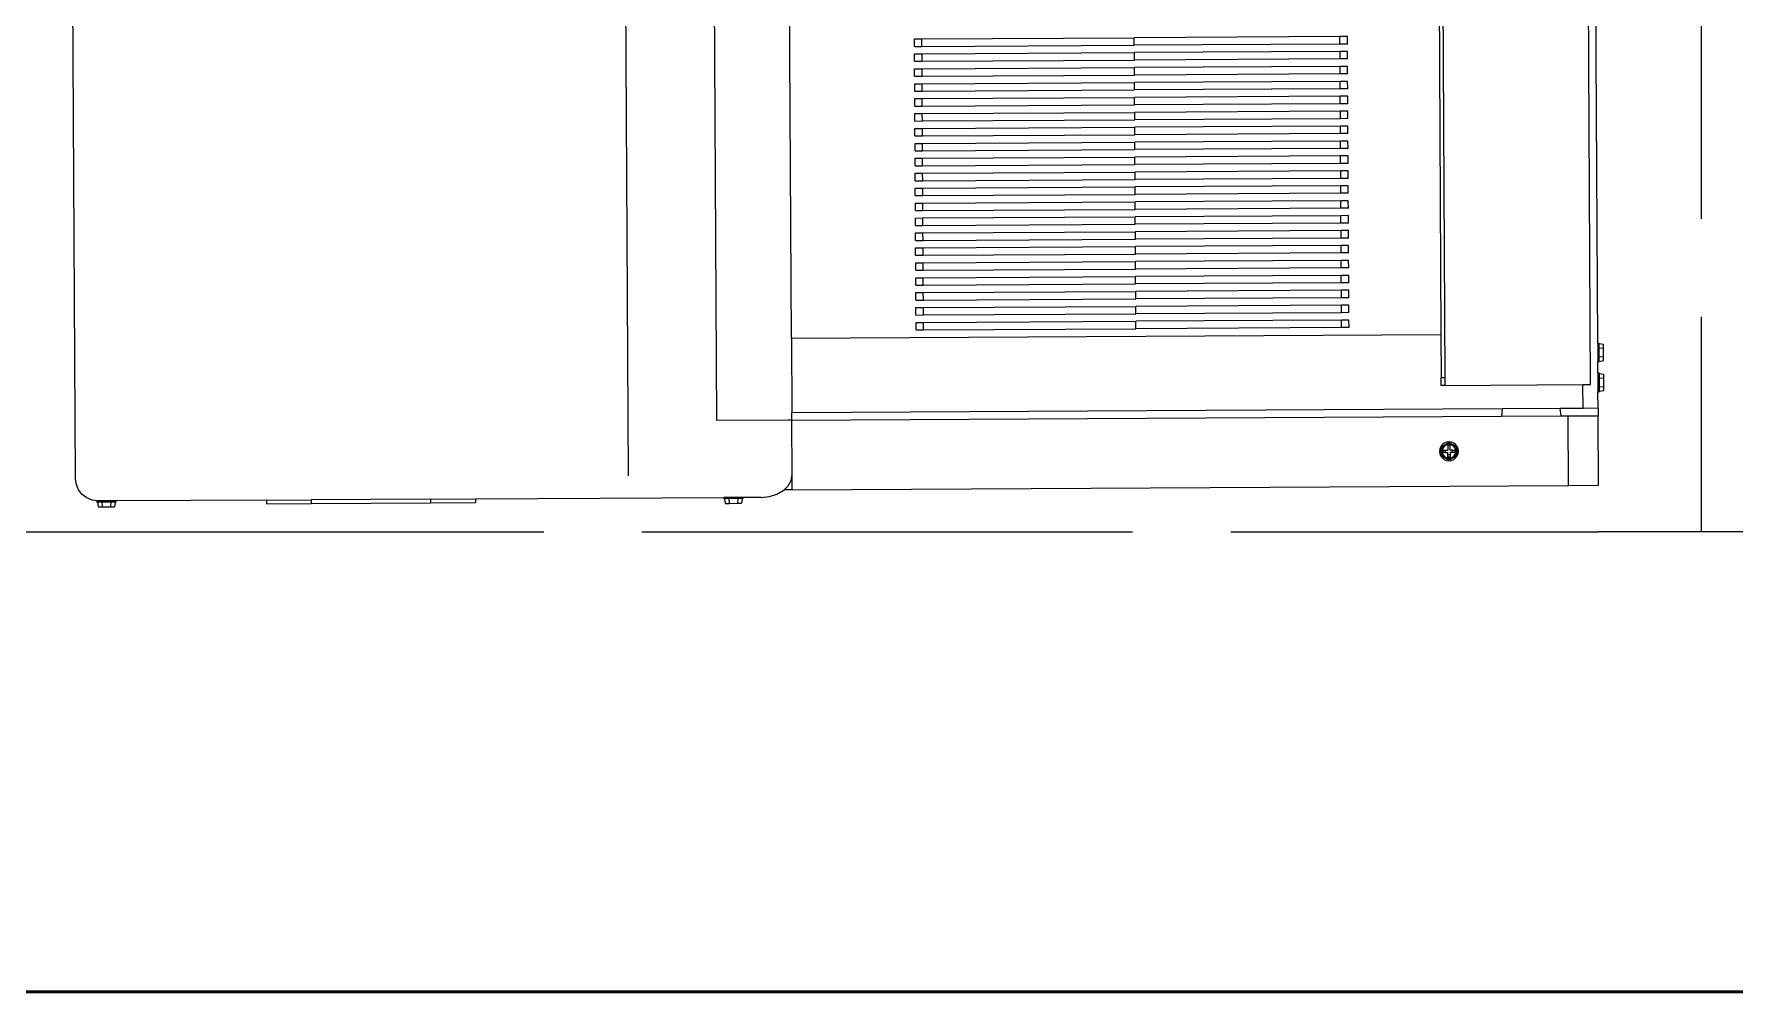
# Model space of a CAD drawing. Header units: millimetres. Extents: x 44692 to 174433, y -26273 to 14445.
# Drawn here: x 153131 to 154012, y -11401 to -10905 of the extents above; entities that cross this region are included whole.
import ezdxf

# ---------------------------------------------------------------- set-up
doc = ezdxf.new("R2010")
doc.units = ezdxf.units.MM
doc.header["$LTSCALE"] = 100
doc.linetypes.add('DASHEDX2', pattern=[3.048, 2.54, -0.508])
doc.layers.add('Area proceso', color=90, linetype='DASHEDX2')
doc.layers.add('Maquinas', color=200, linetype='Continuous')
doc.layers.add('Paredes', color=7, linetype='Continuous', lineweight=50)

# ---------------------------------------------------------------- blocks, each defined once
blk = doc.blocks.new('Bread Slicer pl')
at = {"layer": 'Maquinas'}
for p, q in [((39.19, 62.632), (39.268, 62.692)), ((39.268, 62.692), (39.358, 62.729)), ((39.358, 62.729), (39.455, 62.742)), ((39.455, 62.742), (60.83, 62.742)), ((39.061, 62.38), (38.982, 62.368)), ((39.08, 62.388), (39.061, 62.388)), ((39.061, 62.388), (39.061, 62.38)), ((39.061, 62.305), (39.061, 62.38)), ((39.08, 62.367), (39.093, 62.464)), ((39.08, 62.388), (39.08, 62.367)), ((39.093, 62.464), (39.131, 62.554)), ((39.131, 62.554), (39.19, 62.632)), ((38.982, 62.368), (38.982, 62.299)), ((39.061, 62.305), (38.982, 62.299)), ((38.982, 62.299), (38.982, 62.162)), ((39.061, 62.156), (38.982, 62.162)), ((38.982, 62.162), (38.982, 62.093)), ((39.061, 62.156), (39.061, 62.305)), ((39.061, 62.081), (39.061, 62.156)), ((39.08, 62.073), (39.08, 62.367)), ((39.061, 62.081), (38.982, 62.093)), ((39.061, 62.081), (39.061, 62.073)), ((39.08, 62.073), (39.061, 62.073)), ((39.08, 59.549), (39.08, 62.073)), ((39.08, 59.549), (39.018, 59.549)), ((39.018, 59.549), (39.018, 58.799)), ((39.08, 59.549), (39.08, 58.799)), ((39.018, 58.799), (39.018, 56.799)), ((39.08, 58.799), (39.018, 58.799)), ((39.08, 56.799), (39.08, 58.799)), ((39.08, 56.799), (39.018, 56.799)), ((39.018, 56.799), (39.018, 56.049)), ((39.08, 56.799), (39.08, 56.049)), ((39.08, 56.049), (39.018, 56.049)), ((39.08, 56.049), (39.08, 51.888)), ((39.455, 53.485), (60.83, 53.485)), ((39.061, 51.88), (38.982, 51.868)), ((38.982, 51.868), (38.982, 51.799)), ((39.08, 51.888), (39.061, 51.888)), ((39.061, 51.888), (39.061, 51.88)), ((39.061, 51.805), (39.061, 51.88)), ((39.08, 51.573), (39.08, 51.888)), ((59.915, 52.004), (40.37, 52.004)), ((40.37, 50.808), (40.37, 52.004)), ((39.061, 51.805), (38.982, 51.799)), ((38.982, 51.799), (38.982, 51.662)), ((39.061, 51.656), (38.982, 51.662)), ((38.982, 51.662), (38.982, 51.593)), ((39.061, 51.581), (38.982, 51.593)), ((39.061, 51.656), (39.061, 51.805)), ((39.061, 51.581), (39.061, 51.656)), ((39.061, 51.573), (39.061, 51.581)), ((39.08, 51.573), (39.061, 51.573)), ((39.08, 51.262), (39.08, 51.573)), ((39.08, 51.262), (39.093, 51.127)), ((39.093, 51.127), (39.131, 51.002)), ((39.131, 51.002), (39.19, 50.894)), ((39.19, 50.894), (39.205, 50.878)), ((39.205, 50.742), (39.205, 50.878)), ((39.205, 50.878), (39.268, 50.812)), ((39.205, 50.742), (39.205, 37.742)), ((39.205, 50.742), (39.455, 50.742)), ((39.268, 50.812), (39.358, 50.76)), ((39.358, 50.76), (39.455, 50.742)), ((39.455, 50.742), (40.37, 50.742)), ((40.37, 50.742), (40.37, 50.808)), ((40.37, 50.742), (40.495, 50.742)), ((40.37, 50.742), (40.37, 38.861)), ((41.745, 50.742), (40.495, 50.742)), ((40.495, 38.845), (40.495, 50.742)), ((41.745, 50.742), (41.745, 39.867)), ((41.745, 50.742), (58.54, 50.742)), ((41.87, 48.655), (41.995, 48.655)), ((41.87, 48.655), (41.87, 48.53)), ((41.87, 48.53), (41.995, 48.53)), ((41.87, 48.53), (41.87, 44.976)), ((41.995, 48.655), (41.995, 48.53)), ((41.995, 48.53), (41.995, 44.976)), ((42.12, 48.655), (42.245, 48.655)), ((42.12, 48.655), (42.12, 48.53)), ((42.12, 48.53), (42.245, 48.53)), ((42.12, 48.53), (42.12, 44.974)), ((42.245, 48.655), (42.245, 48.53)), ((42.245, 48.53), (42.245, 44.974)), ((42.37, 48.655), (42.495, 48.655)), ((42.37, 48.655), (42.37, 48.53)), ((42.37, 48.53), (42.495, 48.53)), ((42.37, 48.53), (42.37, 44.974)), ((42.495, 48.655), (42.495, 48.53)), ((42.495, 48.53), (42.495, 44.974)), ((42.62, 48.655), (42.745, 48.655)), ((42.62, 48.655), (42.62, 48.53)), ((42.62, 48.53), (42.745, 48.53)), ((42.62, 48.53), (42.62, 44.976)), ((42.745, 48.655), (42.745, 48.53)), ((42.745, 48.53), (42.745, 44.976)), ((42.87, 48.655), (42.995, 48.655)), ((42.87, 48.655), (42.87, 48.53)), ((42.87, 48.53), (42.995, 48.53)), ((42.87, 48.53), (42.87, 44.976)), ((42.995, 48.655), (42.995, 48.53)), ((42.995, 48.53), (42.995, 44.976)), ((43.12, 48.655), (43.245, 48.655)), ((43.12, 48.655), (43.12, 48.53)), ((43.12, 48.53), (43.245, 48.53)), ((43.12, 48.53), (43.12, 44.975)), ((43.245, 48.655), (43.245, 48.53)), ((43.245, 48.53), (43.245, 44.975)), ((43.37, 48.655), (43.495, 48.655)), ((43.37, 48.655), (43.37, 48.53)), ((43.37, 48.53), (43.495, 48.53)), ((43.37, 48.53), (43.37, 44.976)), ((43.495, 48.655), (43.495, 48.53)), ((43.495, 48.53), (43.495, 44.976)), ((43.62, 48.655), (43.745, 48.655)), ((43.62, 48.655), (43.62, 48.53)), ((43.62, 48.53), (43.745, 48.53)), ((43.62, 48.53), (43.62, 44.976)), ((43.745, 48.655), (43.745, 48.53)), ((43.745, 48.53), (43.745, 44.976)), ((43.87, 48.655), (43.995, 48.655)), ((43.87, 48.655), (43.87, 48.53)), ((43.87, 48.53), (43.995, 48.53)), ((43.87, 48.53), (43.87, 44.975)), ((43.995, 48.655), (43.995, 48.53)), ((43.995, 48.53), (43.995, 44.975)), ((44.12, 48.655), (44.245, 48.655)), ((44.12, 48.655), (44.12, 48.53)), ((44.12, 48.53), (44.245, 48.53)), ((44.12, 48.53), (44.12, 44.976)), ((44.245, 48.655), (44.245, 48.53)), ((44.245, 48.53), (44.245, 44.976)), ((44.37, 48.655), (44.495, 48.655)), ((44.37, 48.655), (44.37, 48.53)), ((44.37, 48.53), (44.495, 48.53)), ((44.37, 48.53), (44.37, 44.974)), ((44.495, 48.655), (44.495, 48.53)), ((44.495, 48.53), (44.495, 44.974)), ((44.62, 48.655), (44.745, 48.655)), ((44.62, 48.655), (44.62, 48.53)), ((44.62, 48.53), (44.745, 48.53)), ((44.62, 48.53), (44.62, 44.974)), ((44.745, 48.655), (44.745, 48.53)), ((44.745, 48.53), (44.745, 44.974)), ((44.87, 48.655), (44.995, 48.655)), ((44.87, 48.655), (44.87, 48.53)), ((44.87, 48.53), (44.995, 48.53)), ((44.87, 48.53), (44.87, 44.976)), ((44.995, 48.655), (44.995, 48.53)), ((44.995, 48.53), (44.995, 44.976)), ((45.12, 48.655), (45.245, 48.655)), ((45.12, 48.655), (45.12, 48.53)), ((45.12, 48.53), (45.245, 48.53)), ((45.12, 48.53), (45.12, 44.975)), ((45.245, 48.655), (45.245, 48.53)), ((45.245, 48.53), (45.245, 44.975)), ((45.37, 48.655), (45.495, 48.655)), ((45.37, 48.655), (45.37, 48.53)), ((45.37, 48.53), (45.495, 48.53)), ((45.37, 48.53), (45.37, 44.974)), ((45.495, 48.655), (45.495, 48.53)), ((45.495, 48.53), (45.495, 44.974)), ((45.62, 48.655), (45.745, 48.655)), ((45.62, 48.655), (45.62, 48.53)), ((45.62, 48.53), (45.745, 48.53)), ((45.62, 48.53), (45.62, 44.976)), ((45.745, 48.655), (45.745, 48.53)), ((45.745, 48.53), (45.745, 44.976)), ((45.87, 48.655), (45.995, 48.655)), ((45.87, 48.655), (45.87, 48.53)), ((45.87, 48.53), (45.995, 48.53)), ((45.87, 48.53), (45.87, 44.975)), ((45.995, 48.655), (45.995, 48.53)), ((45.995, 48.53), (45.995, 44.975)), ((46.12, 48.655), (46.245, 48.655)), ((46.12, 48.655), (46.12, 48.53)), ((46.12, 48.53), (46.245, 48.53)), ((46.12, 48.53), (46.12, 44.974)), ((46.245, 48.655), (46.245, 48.53)), ((46.245, 48.53), (46.245, 44.974)), ((46.37, 48.655), (46.495, 48.655)), ((46.37, 48.655), (46.37, 48.53)), ((46.37, 48.53), (46.495, 48.53)), ((46.37, 48.53), (46.37, 44.976)), ((46.495, 48.655), (46.495, 48.53)), ((46.495, 48.53), (46.495, 44.976)), ((46.62, 48.655), (46.745, 48.655)), ((46.62, 48.655), (46.62, 48.53)), ((46.62, 48.53), (46.745, 48.53)), ((46.62, 48.53), (46.62, 44.974)), ((46.745, 48.655), (46.745, 48.53)), ((46.745, 48.53), (46.745, 44.974)), ((41.87, 44.976), (41.995, 44.976)), ((41.87, 41.53), (41.87, 44.976)), ((41.995, 41.53), (41.995, 44.976)), ((42.12, 44.974), (42.245, 44.974)), ((42.12, 41.53), (42.12, 44.974)), ((42.245, 41.53), (42.245, 44.974)), ((42.37, 44.974), (42.495, 44.974)), ((42.37, 41.53), (42.37, 44.974)), ((42.495, 41.53), (42.495, 44.974)), ((42.62, 44.976), (42.745, 44.976)), ((42.62, 41.53), (42.62, 44.976)), ((42.745, 41.53), (42.745, 44.976)), ((42.87, 44.976), (42.87, 44.974)), ((42.87, 44.974), (42.995, 44.974)), ((42.87, 41.53), (42.87, 44.974)), ((42.995, 44.976), (42.995, 44.974)), ((42.995, 41.53), (42.995, 44.974)), ((43.12, 41.53), (43.12, 44.975)), ((43.12, 44.975), (43.245, 44.975)), ((43.245, 41.53), (43.245, 44.975)), ((43.37, 44.976), (43.37, 44.974)), ((43.37, 44.974), (43.495, 44.974)), ((43.37, 41.53), (43.37, 44.974)), ((43.495, 44.976), (43.495, 44.974)), ((43.495, 41.53), (43.495, 44.974)), ((43.62, 44.976), (43.62, 44.974)), ((43.62, 44.974), (43.745, 44.974)), ((43.62, 41.53), (43.62, 44.974)), ((43.745, 44.976), (43.745, 44.974)), ((43.745, 41.53), (43.745, 44.974)), ((43.87, 41.53), (43.87, 44.975)), ((43.87, 44.975), (43.995, 44.975)), ((43.995, 41.53), (43.995, 44.975)), ((44.12, 44.976), (44.12, 44.974)), ((44.12, 44.974), (44.245, 44.974)), ((44.12, 41.53), (44.12, 44.974)), ((44.245, 44.976), (44.245, 44.974)), ((44.245, 41.53), (44.245, 44.974)), ((44.37, 44.974), (44.495, 44.974)), ((44.37, 41.53), (44.37, 44.974)), ((44.495, 41.53), (44.495, 44.974)), ((44.62, 44.974), (44.745, 44.974)), ((44.62, 41.53), (44.62, 44.974)), ((44.745, 41.53), (44.745, 44.974)), ((44.87, 44.976), (44.87, 44.974)), ((44.87, 44.974), (44.995, 44.974)), ((44.87, 41.53), (44.87, 44.974)), ((44.995, 44.976), (44.995, 44.974)), ((44.995, 41.53), (44.995, 44.974)), ((45.12, 41.53), (45.12, 44.975)), ((45.12, 44.975), (45.245, 44.975)), ((45.245, 41.53), (45.245, 44.975)), ((45.37, 44.974), (45.495, 44.974)), ((45.37, 41.53), (45.37, 44.974)), ((45.495, 41.53), (45.495, 44.974)), ((45.62, 44.976), (45.62, 44.974)), ((45.62, 44.974), (45.745, 44.974)), ((45.62, 41.53), (45.62, 44.974)), ((45.745, 44.976), (45.745, 44.974)), ((45.745, 41.53), (45.745, 44.974)), ((45.87, 41.53), (45.87, 44.975)), ((45.87, 44.975), (45.995, 44.975)), ((45.995, 41.53), (45.995, 44.975)), ((46.12, 44.974), (46.245, 44.974)), ((46.12, 41.53), (46.12, 44.974)), ((46.245, 41.53), (46.245, 44.974)), ((46.37, 44.976), (46.37, 44.974)), ((46.37, 44.974), (46.495, 44.974)), ((46.37, 41.53), (46.37, 44.974)), ((46.495, 44.976), (46.495, 44.974)), ((46.495, 41.53), (46.495, 44.974)), ((46.62, 44.974), (46.745, 44.974)), ((46.62, 41.53), (46.62, 44.974)), ((46.745, 41.53), (46.745, 44.974)), ((41.87, 41.53), (41.995, 41.53)), ((41.87, 41.405), (41.87, 41.53)), ((41.87, 41.405), (41.995, 41.405)), ((41.995, 41.405), (41.995, 41.53)), ((42.12, 41.53), (42.245, 41.53)), ((42.12, 41.405), (42.12, 41.53)), ((42.12, 41.405), (42.245, 41.405)), ((42.245, 41.405), (42.245, 41.53)), ((42.37, 41.53), (42.495, 41.53)), ((42.37, 41.405), (42.37, 41.53)), ((42.37, 41.405), (42.495, 41.405)), ((42.495, 41.405), (42.495, 41.53)), ((42.62, 41.53), (42.745, 41.53)), ((42.62, 41.405), (42.62, 41.53)), ((42.62, 41.405), (42.745, 41.405)), ((42.745, 41.405), (42.745, 41.53)), ((42.87, 41.53), (42.995, 41.53)), ((42.87, 41.405), (42.87, 41.53)), ((42.87, 41.405), (42.995, 41.405)), ((42.995, 41.405), (42.995, 41.53)), ((43.12, 41.53), (43.245, 41.53)), ((43.12, 41.405), (43.12, 41.53)), ((43.12, 41.405), (43.245, 41.405)), ((43.245, 41.405), (43.245, 41.53)), ((43.37, 41.53), (43.495, 41.53)), ((43.37, 41.405), (43.37, 41.53)), ((43.37, 41.405), (43.495, 41.405)), ((43.495, 41.405), (43.495, 41.53)), ((43.62, 41.53), (43.745, 41.53)), ((43.62, 41.405), (43.62, 41.53)), ((43.62, 41.405), (43.745, 41.405)), ((43.745, 41.405), (43.745, 41.53)), ((43.87, 41.53), (43.995, 41.53)), ((43.87, 41.405), (43.87, 41.53)), ((43.87, 41.405), (43.995, 41.405)), ((43.995, 41.405), (43.995, 41.53)), ((44.12, 41.53), (44.245, 41.53)), ((44.12, 41.405), (44.12, 41.53)), ((44.12, 41.405), (44.245, 41.405)), ((44.245, 41.405), (44.245, 41.53)), ((44.37, 41.53), (44.495, 41.53)), ((44.37, 41.405), (44.37, 41.53)), ((44.37, 41.405), (44.495, 41.405)), ((44.495, 41.405), (44.495, 41.53)), ((44.62, 41.53), (44.745, 41.53)), ((44.62, 41.405), (44.62, 41.53)), ((44.62, 41.405), (44.745, 41.405)), ((44.745, 41.405), (44.745, 41.53)), ((44.87, 41.53), (44.995, 41.53)), ((44.87, 41.405), (44.87, 41.53)), ((44.87, 41.405), (44.995, 41.405)), ((44.995, 41.405), (44.995, 41.53)), ((45.12, 41.53), (45.245, 41.53)), ((45.12, 41.405), (45.12, 41.53)), ((45.12, 41.405), (45.245, 41.405)), ((45.245, 41.405), (45.245, 41.53)), ((45.37, 41.53), (45.495, 41.53)), ((45.37, 41.405), (45.37, 41.53)), ((45.37, 41.405), (45.495, 41.405)), ((45.495, 41.405), (45.495, 41.53)), ((45.62, 41.53), (45.745, 41.53)), ((45.62, 41.405), (45.62, 41.53)), ((45.62, 41.405), (45.745, 41.405)), ((45.745, 41.405), (45.745, 41.53)), ((45.87, 41.53), (45.995, 41.53)), ((45.87, 41.405), (45.87, 41.53)), ((45.87, 41.405), (45.995, 41.405)), ((45.995, 41.405), (45.995, 41.53)), ((46.12, 41.53), (46.245, 41.53)), ((46.12, 41.405), (46.12, 41.53)), ((46.12, 41.405), (46.245, 41.405)), ((46.245, 41.405), (46.245, 41.53)), ((46.37, 41.53), (46.495, 41.53)), ((46.37, 41.405), (46.37, 41.53)), ((46.37, 41.405), (46.495, 41.405)), ((46.495, 41.405), (46.495, 41.53)), ((46.62, 41.53), (46.745, 41.53)), ((46.62, 41.405), (46.62, 41.53)), ((46.62, 41.405), (46.745, 41.405)), ((46.745, 41.405), (46.745, 41.53)), ((39.709, 39.878), (39.677, 39.853)), ((39.747, 39.894), (39.709, 39.878)), ((39.788, 39.899), (39.747, 39.894)), ((39.829, 39.894), (39.788, 39.899)), ((39.867, 39.878), (39.829, 39.894)), ((39.899, 39.853), (39.867, 39.878)), ((39.636, 39.783), (39.63, 39.742)), ((39.63, 39.742), (39.636, 39.701)), ((39.651, 39.821), (39.636, 39.783)), ((39.636, 39.701), (39.651, 39.663)), ((39.713, 39.872), (39.638, 39.742)), ((39.713, 39.612), (39.638, 39.742)), ((39.638, 39.742), (39.65, 39.742)), ((39.719, 39.861), (39.65, 39.742)), ((39.719, 39.623), (39.65, 39.742)), ((39.677, 39.853), (39.651, 39.821)), ((39.651, 39.663), (39.677, 39.631)), ((39.678, 39.772), (39.674, 39.742)), ((39.674, 39.742), (39.678, 39.712)), ((39.677, 39.631), (39.709, 39.606)), ((39.689, 39.799), (39.678, 39.772)), ((39.678, 39.712), (39.689, 39.685)), ((39.707, 39.823), (39.689, 39.799)), ((39.689, 39.762), (39.729, 39.762)), ((39.689, 39.722), (39.689, 39.762)), ((39.729, 39.722), (39.689, 39.722)), ((39.689, 39.685), (39.707, 39.661)), ((39.731, 39.841), (39.707, 39.823)), ((39.707, 39.661), (39.731, 39.643)), ((39.709, 39.606), (39.747, 39.59)), ((39.713, 39.872), (39.863, 39.872)), ((39.713, 39.872), (39.719, 39.861)), ((39.713, 39.612), (39.719, 39.623)), ((39.863, 39.612), (39.713, 39.612)), ((39.719, 39.861), (39.857, 39.861)), ((39.857, 39.623), (39.719, 39.623)), ((39.729, 39.722), (39.729, 39.762)), ((39.729, 39.762), (39.768, 39.762)), ((39.768, 39.722), (39.729, 39.722)), ((39.758, 39.852), (39.731, 39.841)), ((39.731, 39.643), (39.758, 39.632)), ((39.788, 39.856), (39.758, 39.852)), ((39.758, 39.632), (39.788, 39.628)), ((39.768, 39.801), (39.768, 39.84)), ((39.808, 39.84), (39.768, 39.84)), ((39.768, 39.801), (39.808, 39.801)), ((39.768, 39.801), (39.768, 39.762)), ((39.768, 39.683), (39.768, 39.722)), ((39.768, 39.683), (39.808, 39.683)), ((39.768, 39.644), (39.768, 39.683)), ((39.808, 39.644), (39.768, 39.644)), ((39.817, 39.852), (39.788, 39.856)), ((39.788, 39.628), (39.817, 39.632)), ((39.808, 39.84), (39.808, 39.801)), ((39.808, 39.801), (39.808, 39.762)), ((39.886, 39.762), (39.808, 39.762)), ((39.808, 39.683), (39.808, 39.722)), ((39.808, 39.722), (39.886, 39.722)), ((39.808, 39.683), (39.808, 39.644)), ((39.845, 39.841), (39.817, 39.852)), ((39.817, 39.632), (39.845, 39.643)), ((39.829, 39.59), (39.867, 39.606)), ((39.869, 39.823), (39.845, 39.841)), ((39.845, 39.643), (39.869, 39.661)), ((39.863, 39.872), (39.857, 39.861)), ((39.857, 39.861), (39.926, 39.742)), ((39.857, 39.623), (39.926, 39.742)), ((39.863, 39.612), (39.857, 39.623)), ((39.863, 39.872), (39.937, 39.742)), ((39.863, 39.612), (39.937, 39.742)), ((39.867, 39.606), (39.899, 39.631)), ((39.887, 39.799), (39.869, 39.823)), ((39.869, 39.661), (39.887, 39.685)), ((39.886, 39.722), (39.886, 39.762)), ((39.898, 39.772), (39.887, 39.799)), ((39.887, 39.685), (39.898, 39.712)), ((39.902, 39.742), (39.898, 39.772)), ((39.898, 39.712), (39.902, 39.742)), ((39.924, 39.821), (39.899, 39.853)), ((39.899, 39.631), (39.924, 39.663)), ((39.94, 39.783), (39.924, 39.821)), ((39.924, 39.663), (39.94, 39.701)), ((39.937, 39.742), (39.926, 39.742)), ((39.945, 39.742), (39.94, 39.783)), ((39.94, 39.701), (39.945, 39.742)), ((40.893, 39.804), (40.893, 39.867)), ((40.893, 39.867), (41.018, 39.867)), ((40.893, 39.804), (40.893, 37.492)), ((41.018, 39.804), (40.893, 39.804)), ((41.018, 39.804), (41.018, 39.867)), ((41.745, 39.867), (41.018, 39.867)), ((59.33, 39.804), (41.018, 39.804)), ((58.54, 39.867), (41.745, 39.867)), ((39.747, 39.59), (39.788, 39.585)), ((39.788, 39.585), (39.829, 39.59)), ((40.495, 38.845), (40.37, 38.861)), ((40.37, 38.861), (40.37, 37.861)), ((40.495, 37.878), (40.495, 38.845)), ((39.205, 37.742), (40.37, 37.742)), ((39.205, 37.742), (39.205, 37.242)), ((40.37, 37.861), (40.495, 37.878)), ((40.37, 37.861), (40.37, 37.742)), ((40.37, 37.742), (40.37, 37.242)), ((40.495, 37.492), (40.495, 37.878)), ((40.495, 37.492), (40.893, 37.492)), ((40.495, 37.242), (40.495, 37.492)), ((40.893, 37.492), (40.893, 37.367)), ((40.893, 37.367), (59.33, 37.367)), ((39.205, 37.242), (40.37, 37.242)), ((40.495, 37.242), (40.37, 37.242)), ((40.495, 37.242), (40.773, 37.242)), ((40.773, 37.242), (40.773, 37.222)), ((41.088, 37.242), (40.773, 37.242)), ((40.773, 37.222), (40.781, 37.222)), ((40.781, 37.222), (40.793, 37.144)), ((40.856, 37.222), (40.781, 37.222)), ((40.793, 37.144), (40.861, 37.144)), ((40.856, 37.222), (40.861, 37.144)), ((41.005, 37.222), (40.856, 37.222)), ((40.861, 37.144), (40.999, 37.144)), ((41.005, 37.222), (40.999, 37.144)), ((40.999, 37.144), (41.068, 37.144)), ((41.08, 37.222), (41.005, 37.222)), ((41.08, 37.222), (41.068, 37.144)), ((41.08, 37.222), (41.088, 37.222)), ((41.088, 37.242), (41.273, 37.242)), ((41.088, 37.242), (41.088, 37.222)), ((41.273, 37.242), (41.273, 37.222)), ((41.588, 37.242), (41.273, 37.242)), ((41.273, 37.222), (41.281, 37.222)), ((41.281, 37.222), (41.293, 37.144)), ((41.356, 37.222), (41.281, 37.222)), ((41.293, 37.144), (41.361, 37.144)), ((41.356, 37.222), (41.361, 37.144)), ((41.505, 37.222), (41.356, 37.222)), ((41.361, 37.144), (41.499, 37.144)), ((41.505, 37.222), (41.499, 37.144)), ((41.499, 37.144), (41.568, 37.144)), ((41.58, 37.222), (41.505, 37.222)), ((41.58, 37.222), (41.568, 37.144)), ((41.588, 37.222), (41.58, 37.222)), ((41.588, 37.242), (47.643, 37.242)), ((41.588, 37.242), (41.588, 37.222))]:
    blk.add_line(p, q, dxfattribs=at)

msp = doc.modelspace()

# ---------------------------------------------------------------- linework, layer by layer
at = {"layer": 'Area proceso'}
for p, q in [((153994, -10442.05), (153994, -11163.05)), ((153119.067, -11163.05), (153140.927, -11163.05)), ((153140.927, -11163.05), (153940.927, -11163.05))]:
    msp.add_line(p, q, dxfattribs=at)
at = {"layer": 'Area proceso', "color": 3}
msp.add_line((154742.356, -11163.05), (153940.927, -11163.05), dxfattribs=at)
at = {"layer": 'Paredes'}
msp.add_line((148511.465, -11401.309), (154889.94, -11401.309), dxfattribs=at)

# ---------------------------------------------------------------- block references
at = {"layer": 'Maquinas', "xscale": 30.91413492854808, "yscale": 30.91413492854808, "zscale": 30.91413492854808, "rotation": 90.31420039976555}
msp.add_blockref('Bread Slicer pl', (155098.86, -12344.546), dxfattribs=at)

doc.saveas('drawing.dxf')
